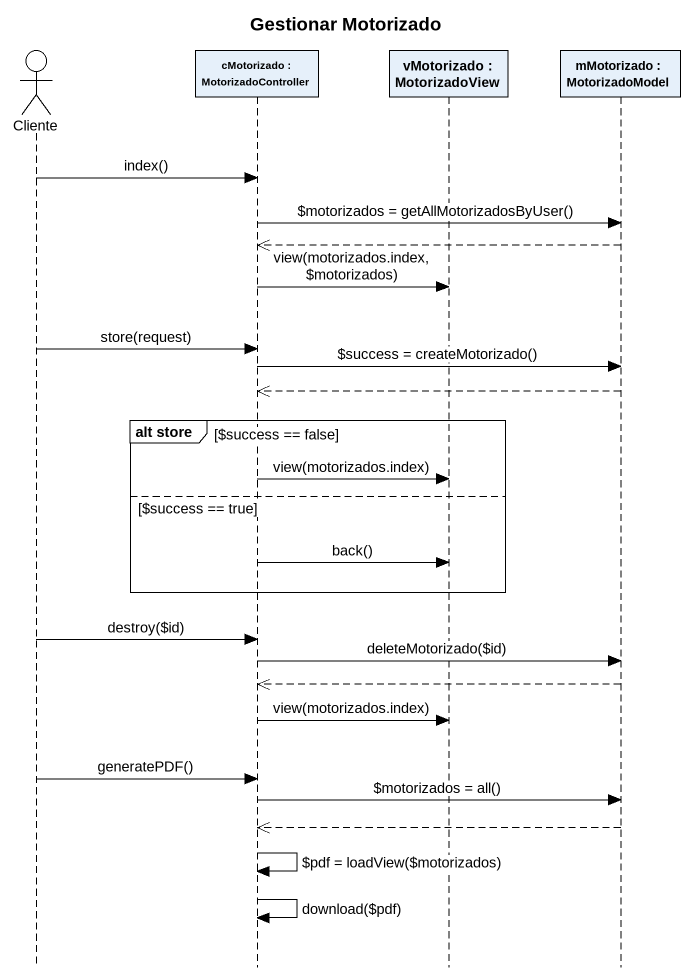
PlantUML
@startuml
title Gestionar Motorizado
hide footbox
actor Cliente
participant "cMotorizado : MotorizadoController" as cMotorizado
participant "vMotorizado : MotorizadoView" as vMotorizado
participant "mMotorizado : MotorizadoModel" as mMotorizado

Cliente -> cMotorizado : index()
cMotorizado -> mMotorizado : ~$motorizados = getAllMotorizadosByUser()
mMotorizado -->> cMotorizado
cMotorizado -> vMotorizado : view(motorizados.index,~$motorizados)
Cliente -> cMotorizado : store(request)
cMotorizado -> mMotorizado : ~$success = createMotorizado()
mMotorizado -->> cMotorizado
group alt store [~$success == false]
  cMotorizado -> vMotorizado : view(motorizados.index)
else ~$success == true
  cMotorizado -> vMotorizado : back()
end
Cliente -> cMotorizado : destroy(~$id)
cMotorizado -> mMotorizado : deleteMotorizado(~$id)
mMotorizado -->> cMotorizado
cMotorizado -> vMotorizado : view(motorizados.index)
Cliente -> cMotorizado : generatePDF()
cMotorizado -> mMotorizado : ~$motorizados = all()
mMotorizado -->> cMotorizado
cMotorizado -> cMotorizado : ~$pdf = loadView(~$motorizados)
cMotorizado -> cMotorizado : download(~$pdf)
@enduml
